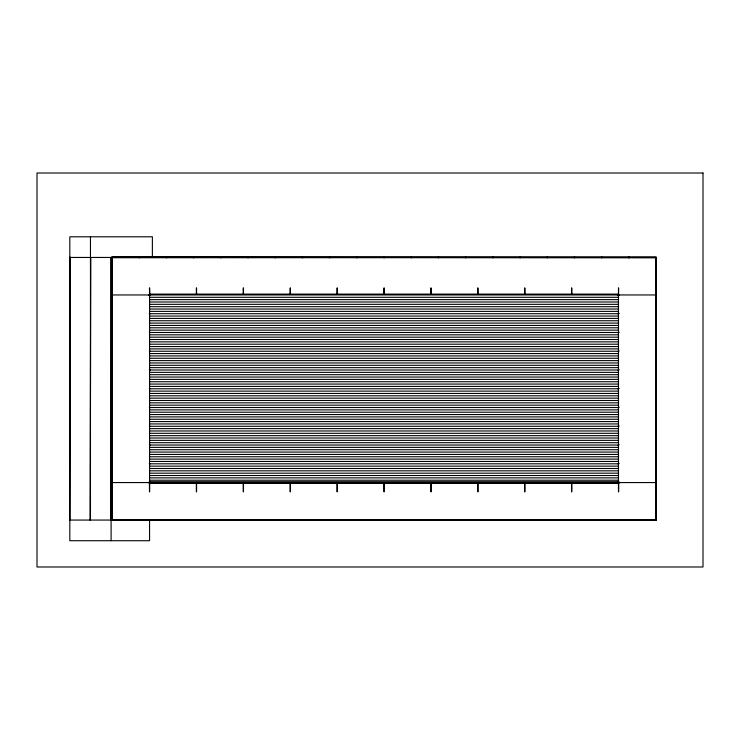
<?xml version="1.0" encoding="UTF-8"?>
<svg xmlns="http://www.w3.org/2000/svg" width="740" height="740" viewBox="0 0 740 740"><rect width="100%" height="100%" fill="white"/><g stroke="black" fill="none" stroke-linecap="round" stroke-linejoin="round"><path stroke-width="1.11" d="M69.69 257.455L656.38 257.437M656.26 257.603L111.879 257.27L656.26 257.27L656.38 520.368L111.758 520.368L111.758 257.159L656.102 257.206L656.102 520.322M111.758 257.714L656.102 257.668M111.758 283.42L112.323 283.42M655.816 283.42L656.38 283.42M111.758 283.984L112.323 283.984M655.816 283.984L656.38 283.984M618.575 294.113L149.563 294.113L149.563 483.405L618.575 483.405M150.081 294.446L149.045 294.446L149.045 295.473L150.081 295.473M618.057 294.446L619.093 294.446L619.093 295.473L618.057 295.473M149.869 294.65L149.258 294.65L149.869 295.26M112.045 294.955L656.102 294.955M618.464 295.066L618.686 288.026M149.563 297.304L618.575 297.304M149.563 299.644L618.575 299.644M149.563 301.994L618.575 301.994M149.563 304.334L618.575 304.334M149.563 306.684L618.575 306.684M149.563 309.024L618.575 309.024M111.758 309.681L112.323 309.681M655.816 309.681L656.38 309.681M111.758 310.245L112.323 310.245M655.816 310.245L656.38 310.245M149.563 311.374L618.575 311.374M149.869 313.418L149.258 313.418L149.869 314.019M149.563 313.714L618.575 313.714M149.563 316.063L618.575 316.063M149.563 318.413L618.575 318.413M149.563 320.753L618.575 320.753M149.563 323.103L618.575 323.103M149.563 325.443L618.575 325.443M149.563 327.792L618.575 327.792M149.563 330.132L618.575 330.132M149.869 332.177L149.258 332.177L149.869 332.787M149.563 332.482L618.575 332.482M149.563 334.822L618.575 334.822M111.758 335.951L112.323 335.951M655.816 335.951L656.38 335.951M111.758 336.515L112.323 336.515M655.816 336.515L656.38 336.515M149.563 337.172L618.575 337.172M149.563 339.512L618.575 339.512M149.563 341.861L618.575 341.861M149.563 344.202L618.575 344.202M149.563 346.551L618.575 346.551M149.563 348.892L618.575 348.892M149.869 350.936L149.258 350.936L149.869 351.546M149.563 351.241L618.575 351.241M149.563 353.581L618.575 353.581M149.563 355.931L618.575 355.931M149.563 358.271L618.575 358.271M149.563 360.621L618.575 360.621M111.758 362.212L112.323 362.212M655.816 362.212L656.38 362.212M111.758 362.776L112.323 362.776M655.816 362.776L656.38 362.776M149.563 362.961L618.575 362.961M149.563 365.31L618.575 365.31M149.563 367.651L618.575 367.651M149.869 369.695L149.258 369.695L149.869 370.305M149.563 370L618.575 370M149.563 372.35L618.575 372.35M149.563 374.69L618.575 374.69M149.563 377.039L618.575 377.039M149.563 379.38L618.575 379.38M149.563 381.729L618.575 381.729M149.563 384.069L618.575 384.069M149.563 386.419L618.575 386.419M111.758 388.482L112.323 388.482M149.869 388.454L149.258 388.454L149.869 389.064M655.816 388.482L656.38 388.482M149.563 388.759L618.575 388.759M111.758 389.046L112.323 389.046M655.816 389.046L656.38 389.046M149.563 391.108L618.575 391.108M149.563 393.449L618.575 393.449M149.563 395.798L618.575 395.798M149.563 398.139L618.575 398.139M149.563 400.488L618.575 400.488M149.563 402.828L618.575 402.828M149.563 405.178L618.575 405.178M149.869 407.213L149.258 407.213L149.869 407.823M149.563 407.518L618.575 407.518M149.563 409.868L618.575 409.868M149.563 412.208L618.575 412.208M149.563 414.557L618.575 414.557M111.758 414.742L112.323 414.742M655.816 414.742L656.38 414.742M111.758 415.307L112.323 415.307M655.816 415.307L656.38 415.307M149.563 416.898L618.575 416.898M149.563 419.247L618.575 419.247M149.563 421.587L618.575 421.587M149.563 423.937L618.575 423.937M149.869 425.981L149.258 425.981L149.869 426.582M149.563 426.286L618.575 426.286M149.563 428.627L618.575 428.627M149.563 430.976L618.575 430.976M149.563 433.316L618.575 433.316M149.563 435.666L618.575 435.666M149.563 438.006L618.575 438.006M149.563 440.356L618.575 440.356M111.758 441.012L112.323 441.012M655.816 441.012L656.38 441.012M111.758 441.567L112.323 441.567M655.816 441.567L656.38 441.567M149.563 442.696L618.575 442.696M149.869 444.74L149.258 444.74L149.869 445.351M149.563 445.045L618.575 445.045M149.563 447.386L618.575 447.386M149.563 449.735L618.575 449.735M149.563 452.075L618.575 452.075M149.563 454.425L618.575 454.425M149.563 456.765L618.575 456.765M149.563 459.115L618.575 459.115M149.563 461.455L618.575 461.455M149.869 463.499L149.258 463.499L149.869 464.11M149.563 463.804L618.575 463.804M149.563 466.144L618.575 466.144M111.758 467.273L112.323 467.273M655.816 467.273L656.38 467.273M111.758 467.837L112.323 467.837M655.816 467.837L656.38 467.837M149.563 468.494L618.575 468.494M149.563 470.834L618.575 470.834M149.563 473.184L618.575 473.184M149.563 475.524L618.575 475.524M149.563 477.874L618.575 477.874M149.563 480.214L618.575 480.214M149.563 481.721L618.575 481.721M150.081 482.045L149.045 482.045L149.045 483.081L150.081 483.081M618.057 482.045L619.093 482.045L619.093 483.081L618.057 483.081M149.869 482.258L149.258 482.258L149.869 482.868M112.045 482.563L656.102 482.563M172.494 483.081L173.53 483.081M195.952 483.081L196.979 483.081M219.401 483.081L220.428 483.081M242.85 483.081L243.886 483.081M266.298 483.081L267.334 483.081M289.756 483.081L290.783 483.081M313.205 483.081L314.232 483.081M336.654 483.081L337.68 483.081M360.103 483.081L361.139 483.081M383.551 483.081L384.587 483.081M407.009 483.081L408.036 483.081M430.458 483.081L431.485 483.081M453.907 483.081L454.943 483.081M477.355 483.081L478.391 483.081M500.804 483.081L501.84 483.081M524.262 483.081L525.289 483.081M547.711 483.081L548.738 483.081M571.16 483.081L572.196 483.081M594.609 483.081L595.645 483.081M111.758 493.534L112.323 493.534M655.816 493.534L656.38 493.534M111.758 494.098L112.323 494.098M655.816 494.098L656.38 494.098M111.758 519.804L656.38 519.804M656.26 519.924L111.879 520.248M69.69 520.063L656.38 520.081M655.816 257.437L655.816 520.368M629.176 257.159L629.176 257.714M629.176 519.804L629.176 520.368M628.898 257.206L628.898 257.668M628.898 519.85L628.898 520.322M628.612 257.159L628.612 257.714M628.612 519.804L628.612 520.368M618.686 482.452L618.686 491.767M618.464 288.026L618.464 491.767M601.971 257.159L601.971 257.714M601.971 519.804L601.971 520.368M601.694 257.206L601.694 257.668M601.694 519.85L601.694 520.322M601.407 257.159L601.407 257.714M601.407 519.804L601.407 520.368M574.767 257.159L574.767 257.714M574.767 519.804L574.767 520.368M574.49 257.206L574.49 257.668M574.49 519.85L574.49 520.322M574.212 257.159L574.212 257.714M574.212 519.804L574.212 520.368M571.789 288.026L571.789 293.928M571.789 482.452L571.789 491.767M571.567 288.026L571.567 293.928M571.567 482.452L571.567 491.767M547.572 257.159L547.572 257.714M547.572 519.804L547.572 520.368M547.285 257.206L547.285 257.668M547.285 519.85L547.285 520.322M547.008 257.159L547.008 257.714M547.008 519.804L547.008 520.368M524.891 288.026L524.891 293.928M524.891 482.452L524.891 491.767M524.66 288.026L524.66 293.928M524.66 482.452L524.66 491.767M520.368 257.159L520.368 257.714M520.368 519.804L520.368 520.368M520.081 257.206L520.081 257.668M520.081 519.85L520.081 520.322M519.804 257.159L519.804 257.714M519.804 519.804L519.804 520.368M493.164 257.159L493.164 257.714M493.164 519.804L493.164 520.368M492.886 257.206L492.886 257.668M492.886 519.85L492.886 520.322M492.599 257.159L492.599 257.714M492.599 519.804L492.599 520.368M477.985 288.026L477.985 293.928M477.985 482.452L477.985 491.767M477.763 288.026L477.763 293.928M477.763 482.452L477.763 491.767M465.96 257.159L465.96 257.714M465.96 519.804L465.96 520.368M465.682 257.206L465.682 257.668M465.682 519.85L465.682 520.322M465.395 257.159L465.395 257.714M465.395 519.804L465.395 520.368M438.755 257.159L438.755 257.714M438.755 519.804L438.755 520.368M438.478 257.206L438.478 257.668M438.478 519.85L438.478 520.322M438.191 257.159L438.191 257.714M438.191 519.804L438.191 520.368M431.087 288.026L431.087 293.928M431.087 482.452L431.087 491.767M430.856 288.026L430.856 293.928M430.856 482.452L430.856 491.767M411.551 257.159L411.551 257.714M411.551 519.804L411.551 520.368M411.274 257.206L411.274 257.668M411.274 519.85L411.274 520.322M410.996 257.159L410.996 257.714M410.996 519.804L410.996 520.368M384.356 257.159L384.356 257.714M384.356 519.804L384.356 520.368M384.18 288.026L384.18 293.928M384.18 482.452L384.18 491.767M384.069 257.206L384.069 257.668M384.069 519.85L384.069 520.322M383.958 288.026L383.958 293.928M383.958 482.452L383.958 491.767M383.792 257.159L383.792 257.714M383.792 519.804L383.792 520.368M357.152 257.159L357.152 257.714M357.152 519.804L357.152 520.368M356.865 257.206L356.865 257.668M356.865 519.85L356.865 520.322M356.588 257.159L356.588 257.714M356.588 519.804L356.588 520.368M337.283 288.026L337.283 293.928M337.283 482.452L337.283 491.767M337.061 288.026L337.061 293.928M337.061 482.452L337.061 491.767M329.947 257.159L329.947 257.714M329.947 519.804L329.947 520.368M329.661 257.206L329.661 257.668M329.661 519.85L329.661 520.322M329.383 257.159L329.383 257.714M329.383 519.804L329.383 520.368M302.743 257.159L302.743 257.714M302.743 519.804L302.743 520.368M302.466 257.206L302.466 257.668M302.466 519.85L302.466 520.322M302.179 257.159L302.179 257.714M302.179 519.804L302.179 520.368M290.376 288.026L290.376 293.928M290.376 482.452L290.376 491.767M290.154 288.026L290.154 293.928M290.154 482.452L290.154 491.767M275.539 257.159L275.539 257.714M275.539 519.804L275.539 520.368M275.262 257.206L275.262 257.668M275.262 519.85L275.262 520.322M274.975 257.159L274.975 257.714M274.975 519.804L274.975 520.368M248.335 257.159L248.335 257.714M248.335 519.804L248.335 520.368M248.057 257.206L248.057 257.668M248.057 519.85L248.057 520.322M247.771 257.159L247.771 257.714M247.771 519.804L247.771 520.368M243.479 288.026L243.479 293.928M243.479 482.452L243.479 491.767M243.257 288.026L243.257 293.928M243.257 482.452L243.257 491.767M221.131 257.159L221.131 257.714M221.131 519.804L221.131 520.368M220.853 257.206L220.853 257.668M220.853 519.85L220.853 520.322M220.576 257.159L220.576 257.714M220.576 519.804L220.576 520.368M196.581 288.026L196.581 293.928M196.581 482.452L196.581 491.767M196.35 288.026L196.35 293.928M196.35 482.452L196.35 491.767M193.936 257.159L193.936 257.714M193.936 519.804L193.936 520.368M193.649 257.206L193.649 257.668M193.649 519.85L193.649 520.322M193.371 257.159L193.371 257.714M193.371 519.804L193.371 520.368M166.731 257.159L166.731 257.714M166.731 519.804L166.731 520.368M166.445 257.206L166.445 257.668M166.445 519.85L166.445 520.322M166.167 257.159L166.167 257.714M166.167 519.804L166.167 520.368M152.375 257.437L152.375 236.8L69.828 236.8L69.828 540.718L149.563 540.718L149.563 520.081M149.674 288.026L149.674 295.066L149.452 288.026M149.674 482.452L149.674 491.767M149.452 482.452L149.452 491.767M139.527 257.159L139.527 257.714M139.527 519.804L139.527 520.368M139.25 257.206L139.25 257.668M139.25 519.85L139.25 520.322M138.963 257.159L138.963 257.714M138.963 519.804L138.963 520.368M112.323 257.159L112.323 520.368M112.045 257.206L112.045 520.322M111.241 257.418L111.102 540.718M110.963 257.418L110.963 520.1M90.465 236.8L90.465 520.081M703 173.012L37 173.012L37 566.988L703 566.988L703 173.012M69.995 257.27L69.671 520.248L69.995 257.27M90.632 257.27L90.308 520.248L90.632 257.27M618.88 294.65L618.27 295.26L618.88 294.65M618.88 313.418L618.27 314.019L618.88 313.418M618.88 332.177L618.27 332.787L618.88 332.177M618.88 350.936L618.27 351.546L618.88 350.936M618.88 369.695L618.27 370.305L618.88 369.695M618.88 388.454L618.27 389.064L618.88 388.454M618.88 407.213L618.27 407.823L618.88 407.213M618.88 425.981L618.27 426.582L618.88 425.981M618.88 444.74L618.27 445.351L618.88 444.74M618.88 463.499L618.27 464.11L618.88 463.499M618.88 482.258L618.27 482.868L618.88 482.258"/></g></svg>
